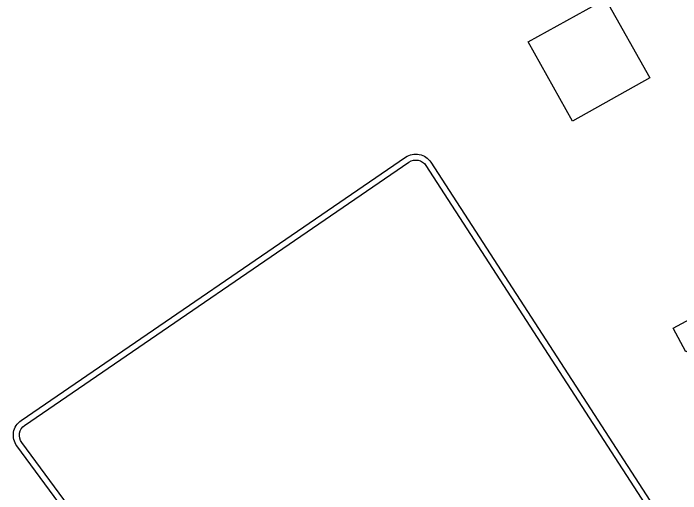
# Model space of a CAD drawing. Header units: millimetres. Extents: x -244126 to 368105, y -173968 to 259060.
# Drawn here: x -166196.1 to -165828.9, y 87247.8 to 87512.3 of the extents above; entities that cross this region are included whole.
import ezdxf
from ezdxf.xclip import XClip

# ---------------------------------------------------------------- set-up
doc = ezdxf.new("R2010")
doc.units = ezdxf.units.MM
doc.header["$MEASUREMENT"] = 0
doc.header["$XCLIPFRAME"] = 0
doc.layers.add('Top Slope', color=11, linetype='Continuous')
doc.layers.add('WALL', color=2, linetype='Continuous')

# ---------------------------------------------------------------- blocks, each defined once
blk = doc.blocks.new('A$C69619acb')
at = {"layer": 'Top Slope', "color": 8, "ltscale": 0.1}
blk.add_lwpolyline([(2379.35, 636.97), (2289.72, 569.13, -0.418003), (2285.4, 569.76), (2219.16, 659.67, -0.424239), (2219.9, 664.02), (2317.99, 731.25, -0.422038), (2322.29, 730.38), (2380.07, 641.08, -0.392798)], format="xyb", close=True, dxfattribs=at)
at = {"layer": 'WALL', "color": 1}
blk.add_lwpolyline([(2380.27, 635.75), (2290.65, 567.91, -0.418003), (2284.17, 568.85), (2217.93, 658.76, -0.424239), (2219.03, 665.28), (2317.12, 732.51, -0.422038), (2323.58, 731.22), (2381.36, 641.91, -0.392798)], format="xyb", close=True, dxfattribs=at)
blk = doc.blocks.new('A$C01de73fd')
at = {"layer": 'WALL', "color": 3}
for points in [[(2200.98, 332.14), (2220.7, 343.16), (2232.02, 322.91), (2212.3, 311.89)], [(2246.79, 263.8), (2250.07, 257.72), (2241.23, 252.95), (2237.95, 259.02)]]:
    blk.add_lwpolyline(points, close=True, dxfattribs=at)
blk = doc.blocks.new('G$CE2FEF259')
at = {"layer": 'WALL', "color": 8}
for name, p in [('A$C69619acb', (0, 0)), ('A$C01de73fd', (147.42, 429.83))]:
    blk.add_blockref(name, p, dxfattribs=at)

msp = doc.modelspace()

# ---------------------------------------------------------------- block references
at = {"layer": 'WALL'}
ref = msp.add_blockref('G$CE2FEF259', (-170976.46562, 85853.65289), dxfattribs=dict(at, xscale=2.15622, yscale=2.15622, zscale=2.15622))
XClip(ref).set_block_clipping_path([(229.8917036206, 427.7812507302), (2596.1703750715, 1370.8402830809)])

doc.saveas('drawing.dxf')
